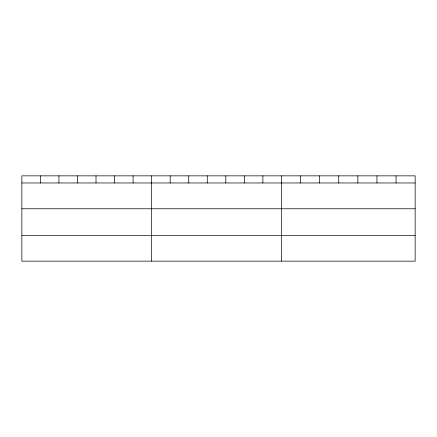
<?xml version="1.0" encoding="UTF-8"?>
<svg xmlns="http://www.w3.org/2000/svg" width="437" height="437" viewBox="0 0 437 437"><rect width="100%" height="100%" fill="white"/><g stroke="black" fill="none" stroke-linecap="round" stroke-linejoin="round"><path stroke-width="0.66" d="M415.15 208.766L415.15 175.849L21.85 175.849L21.85 261.151L415.15 261.151L415.15 208.766L21.85 208.766M21.85 182.966L415.15 182.966M21.85 235.346L415.15 235.346M396.048 175.849L396.048 182.966M376.945 175.849L376.945 182.966M357.843 175.849L357.843 182.966M338.735 175.849L338.735 182.966M319.633 175.849L319.633 182.966M300.53 175.849L300.53 182.966M281.428 175.849L281.428 261.151M262.888 175.849L262.888 182.966M244.343 175.849L244.343 182.966M225.803 175.849L225.803 182.966M207.264 175.849L207.264 182.966M188.724 175.849L188.724 182.966M170.179 175.849L170.179 182.966M151.639 175.849L151.639 261.151M133.099 175.849L133.099 182.966M114.554 175.849L114.554 182.966M96.014 175.849L96.014 182.966M77.475 175.849L77.475 182.966M58.935 175.849L58.935 182.966M40.39 175.849L40.39 182.966"/></g></svg>
